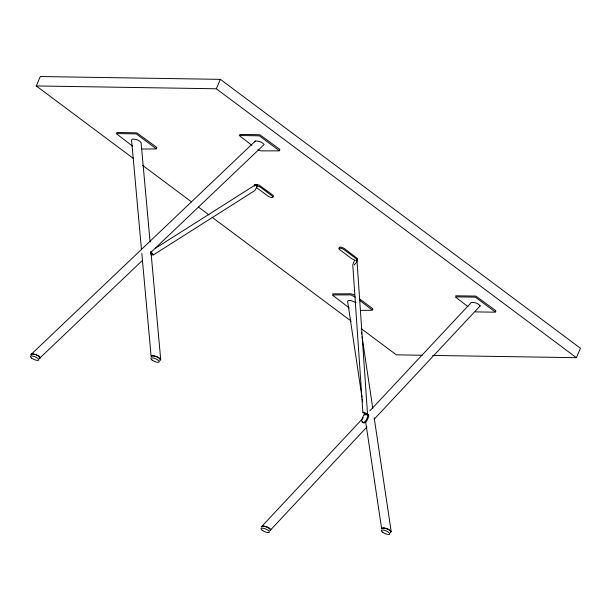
<?xml version="1.0" encoding="UTF-8"?>
<svg xmlns="http://www.w3.org/2000/svg" width="611" height="611" viewBox="0 0 611 611"><rect width="100%" height="100%" fill="white"/><g stroke="black" fill="none" stroke-linecap="round" stroke-linejoin="round"><path stroke-width="0.92" d="M255.161 185.018L255.161 184.415L256.292 184.43L259.064 185.08L272.491 194.886A3.437 1.077 23.3 0 1 272.491 196.536M354.265 264.853L356.358 262.463L357.496 258.59L344.673 248.792A3.437 1.077 23.3 0 0 340.831 247.142A3.437 1.077 23.3 0 0 339.342 247.883M254.848 185.729L255.161 184.415L254.252 186.156M256.841 184.912L256.849 186.195L257.414 184.453L256.437 187.844L254.81 190.579L153.483 254.856L151.979 254.833M357.496 259.194L356.809 260.225L354.556 260.194L352.768 264.83L362.888 412.341L364.828 414.037L367.432 414.075L368.754 415.358A9.99 5.881 -56.1 0 1 366.371 421.483A3.437 2.024 -56.1 0 1 362.476 421.422M133.351 158.455L36.263 85.945L40.318 76.528L220.365 79.354L580.45 348.262L576.394 357.687L432.542 355.426M36.263 85.945L216.309 88.778L220.365 79.354M363.346 417.84L261.264 526.965A6.477 2.024 23.2 0 1 267.274 527.072L269.749 528.385L270.803 529.699A6.477 2.016 23.2 0 1 270.024 530.47M369.846 410.89L471.409 302.376C474.571 302.292 478.245 303.216 480.17 305.89L374.184 419.184M270.803 529.699L367.035 426.829M479.406 306.676L480.17 305.89M254.581 141.813L255.36 141.026C258.522 140.942 262.195 141.867 264.12 144.547L150.749 252.496M368.754 415.358L367.982 414.838A9.99 5.881 -56.1 0 1 365.607 420.971A3.437 2.024 -56.1 0 1 361.704 420.91A9.99 5.881 -56.1 0 1 364.087 414.777L364.828 414.037M31.528 354.044L255.36 141.026M39.532 358.344L142.462 260.385M155.385 248.295L255.345 184.889M116.655 132.503L136.788 132.824L156.286 147.068L156.912 147.847L156.286 148.16M239.695 134.435L259.82 134.756L279.326 149L279.945 149.779L279.326 150.092M332.705 293.853L351.333 293.822L354.334 294.968M372.336 309.51L372.962 309.197L372.336 308.41L359.589 298.886M455.745 295.785L475.87 296.098L495.376 310.342L495.995 311.129L495.376 311.442M364.087 414.777L367.982 414.838M362.888 412.341L364.385 412.364L367.432 414.075M141.615 149.008L156.454 148.924L136.322 133.893L116.197 133.572L132.572 146.121M360.505 310.396L372.496 310.266L359.879 300.513M422.064 355.258L396.34 354.854L361.177 328.596M257.094 185.767L260.057 186.928L272.063 195.887A3.437 1.077 23.3 0 1 272.063 197.536A3.437 1.077 23.3 0 1 267.565 195.818L256.307 187.417M475.404 311.885L495.536 312.198L475.404 297.167L455.279 296.854L467.904 306.6M151.215 253.145L151.849 253.428A9.99 5.606 -50.5 0 1 151.459 254.894M354.556 260.194L351.745 258.682L339.739 249.716A3.437 1.077 23.3 0 1 339.739 248.074A3.437 1.077 23.3 0 1 344.237 249.792L356.244 258.751L357.068 259.591L356.916 260.928M257.857 149.741L260.859 150.879L279.487 150.856L259.354 135.825L239.229 135.505L251.854 145.258M356.076 302.651L350.661 300.475L348.377 300.444L347.606 301.231L361.964 397.173M216.309 88.778L576.394 357.687M355.373 297.152L350.874 294.892L332.247 294.922L349.37 308.028M142.523 165.306L191.457 201.844M198.338 206.984L209.038 214.98M212.093 217.264L351.241 321.172M159.945 360.238A6.477 2.039 23.4 0 0 160.701 359.444L159.616 358.138L157.172 356.816A6.477 2.047 23.4 0 0 151.161 356.717L141.828 253.504M390.429 532.364A6.477 2.024 23.1 0 0 391.208 531.593L390.124 530.279L387.672 528.95A6.477 2.032 23.2 0 0 381.661 528.851L365.622 421.628M153.483 254.856L152.712 253.641L150.573 252.228L151.116 252.824A9.99 5.606 -50.5 0 1 150.726 254.291M361.376 332.178L361.651 334.057M362.079 336.882L372.771 408.369M374.176 417.771L391.2 531.585M362.247 399.052L362.667 401.87M150.085 242.032L141.103 142.615C139.163 139.942 135.497 139.002 132.327 139.094L131.556 139.881L141.485 249.723M150.94 251.503L160.701 359.444M356.923 259.644L367.547 414.548M30.764 354.831A6.477 2.047 23.5 0 1 36.767 354.915L39.241 356.244L40.303 357.557A6.477 2.039 23.4 0 1 39.547 358.344M31.413 355.014A4.583 1.436 23.3 0 1 35.507 354.617A4.583 1.436 23.3 0 1 39.608 358.138M151.803 356.098A4.583 1.436 23.3 0 1 156.996 356.984A4.583 1.436 23.3 0 1 159.998 360.024M382.356 528.271A4.583 1.436 23.3 0 1 387.55 529.157A4.583 1.436 23.3 0 1 390.551 532.204M261.959 526.384A4.583 1.436 23.3 0 1 267.16 527.27A4.583 1.436 23.3 0 1 270.161 530.31M31.65 358.122A4.583 1.436 23.3 0 0 38.745 360.131A4.583 1.436 23.3 0 0 33.552 356.251A4.583 1.436 23.3 0 0 31.65 358.122M152.04 360.009A4.583 1.436 23.3 0 0 159.143 362.025A4.583 1.436 23.3 0 0 153.941 358.145A4.583 1.436 23.3 0 0 152.04 360.009M382.593 532.189A4.583 1.436 23.3 0 0 389.696 534.197A4.583 1.436 23.3 0 0 384.495 530.317A4.583 1.436 23.3 0 0 382.593 532.189M262.203 530.295A4.583 1.436 23.3 0 0 269.298 532.311A4.583 1.436 23.3 0 0 264.105 528.423A4.583 1.436 23.3 0 0 262.203 530.295"/></g></svg>
